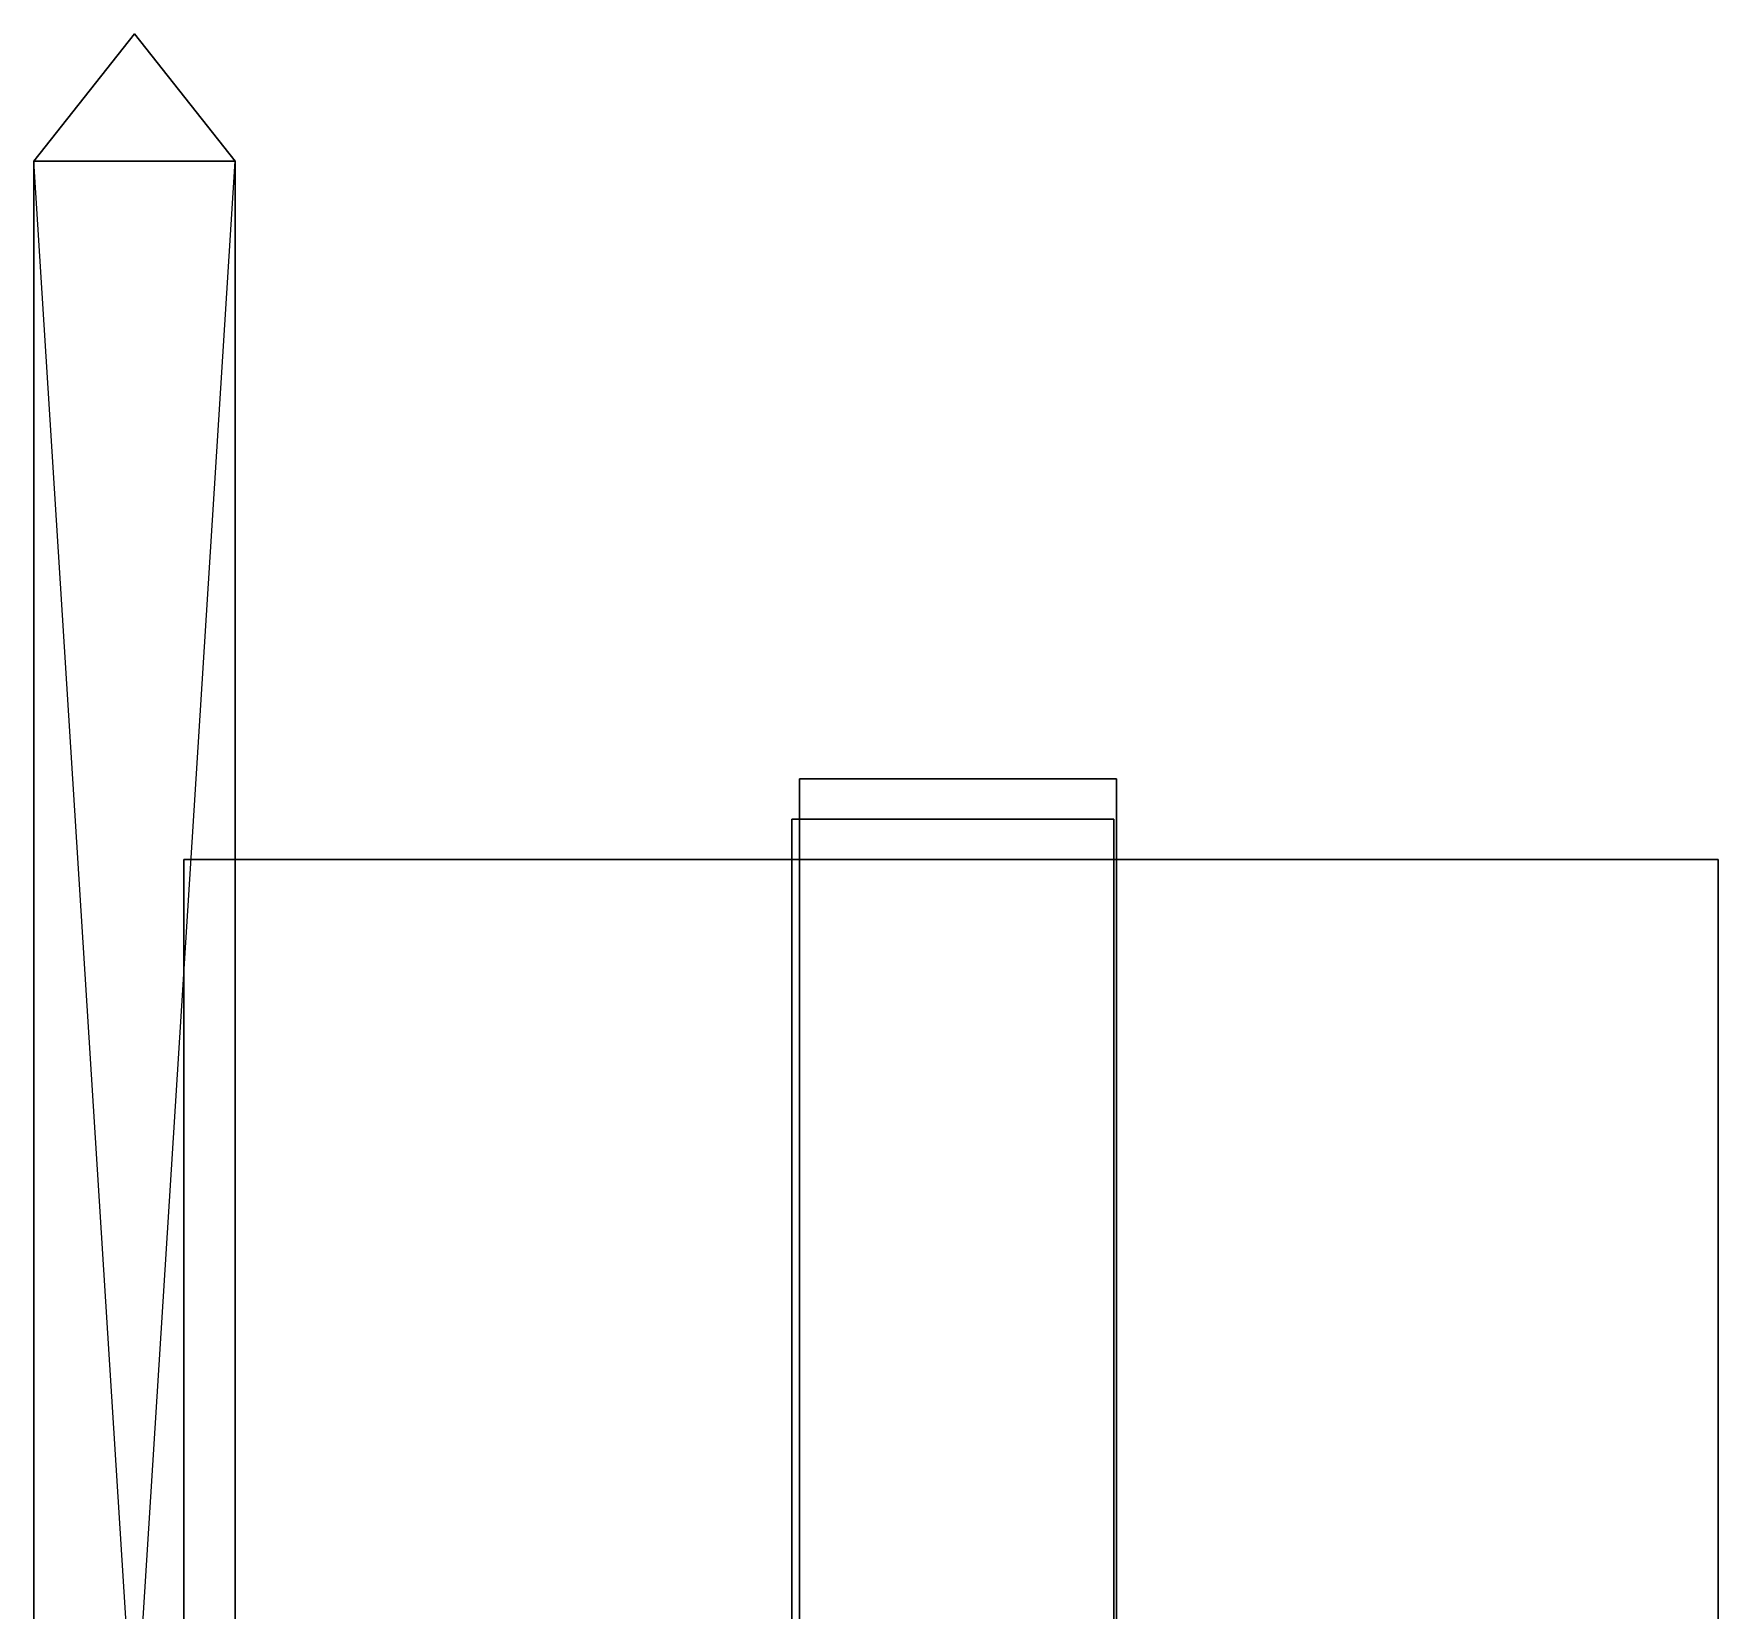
# Model space of a CAD drawing. Extents: x -3.3 to 26.7, y -2 to 14.5.
# Drawn here: x 5.948 to 10.13, y 2.636 to 6.55 of the extents above; entities that cross this region are included whole.
import ezdxf

# ---------------------------------------------------------------- set-up
doc = ezdxf.new("R2010")
doc.units = 0
doc.layers.add('UB3D', color=1, linetype='CONTINUOUS')

msp = doc.modelspace()

# ---------------------------------------------------------------- linework, layer by layer
at = {"layer": 'UB3D', "color": 254}
for points in [[(6.4476, 6.233333, -25.2516), (5.9476, 6.233333, -25.2516), (6.1976, 6.55, -25.5016)], [(5.9476, 6.233333, -25.7516), (6.4476, 6.233333, -25.7516), (6.1976, 6.55, -25.5016)], [(5.9476, 6.233333, -25.2516), (5.9476, 6.233333, -25.7516), (6.1976, 6.55, -25.5016)], [(6.4476, 6.233333, -25.7516), (6.4476, 6.233333, -25.2516), (6.1976, 6.55, -25.5016)], [(6.4476, -1.683333, -25.2516), (5.9476, -1.683333, -25.2516), (6.4476, 6.233333, -25.2516)], [(5.9476, -1.683333, -25.2516), (6.4476, 6.233333, -25.2516), (5.9476, 6.233333, -25.2516)], [(5.9476, -1.683333, -25.7516), (6.4476, -1.683333, -25.7516), (5.9476, 6.233333, -25.7516)], [(6.4476, -1.683333, -25.7516), (5.9476, 6.233333, -25.7516), (6.4476, 6.233333, -25.7516)], [(5.9476, -1.683333, -25.2516), (5.9476, -1.683333, -25.7516), (5.9476, 6.233333, -25.2516)], [(5.9476, -1.683333, -25.7516), (5.9476, 6.233333, -25.2516), (5.9476, 6.233333, -25.7516)], [(6.4476, -1.683333, -25.7516), (6.4476, -1.683333, -25.2516), (6.4476, 6.233333, -25.7516)], [(6.4476, -1.683333, -25.2516), (6.4476, 6.233333, -25.7516), (6.4476, 6.233333, -25.2516)]]:
    msp.add_3dface(points, dxfattribs=at)
at = {"layer": 'UB3D', "color": 255}
for points in [[(7.8486, 0.500101, -10.922), (7.8486, 0.500101, -9.017), (7.8486, 4.700101, -9.017), (7.8486, 4.700101, -10.922)], [(7.8486, 0.500101, -9.017), (8.636, 0.500101, -9.017), (8.636, 4.700101, -9.017), (7.8486, 4.700101, -9.017)], [(8.636, 0.500101, -10.922), (7.8486, 0.500101, -10.922), (7.8486, 4.700101, -10.922), (8.636, 4.700101, -10.922)], [(8.636, 4.700101, -10.922), (8.636, 4.700101, -9.017), (7.8486, 4.700101, -9.017)], [(8.636, 4.700101, -10.922), (7.8486, 4.700101, -9.017), (7.8486, 4.700101, -10.922)], [(8.636, 4.700101, -10.922), (7.8486, 4.700101, -10.922), (8.636, 4.700101, -10.922)], [(8.636, 0.500101, -9.017), (8.636, 0.500101, -10.922), (8.636, 4.700101, -10.922), (8.636, 4.700101, -9.017)]]:
    msp.add_3dface(points, dxfattribs=at)
at = {"layer": 'UB3D', "color": 27}
for points in [[(7.8296, 0.500101, -8.9816), (7.8296, 0.500101, -7.0816), (7.8296, 4.600101, -7.0816), (7.8296, 4.600101, -8.9816)], [(7.8296, 0.500101, -7.0816), (8.6296, 0.500101, -7.0816), (8.6296, 4.600101, -7.0816), (7.8296, 4.600101, -7.0816)], [(8.6296, 0.500101, -8.9816), (7.8296, 0.500101, -8.9816), (7.8296, 4.600101, -8.9816), (8.6296, 4.600101, -8.9816)], [(8.6296, 4.600101, -8.9816), (8.6296, 4.600101, -7.0816), (7.8296, 4.600101, -7.0816)], [(8.6296, 4.600101, -8.9816), (7.8296, 4.600101, -7.0816), (7.8296, 4.600101, -8.9816)], [(8.6296, 4.600101, -8.9816), (7.8296, 4.600101, -8.9816), (8.6296, 4.600101, -8.9816)], [(8.6296, 0.500101, -7.0816), (8.6296, 0.500101, -8.9816), (8.6296, 4.600101, -8.9816), (8.6296, 4.600101, -7.0816)]]:
    msp.add_3dface(points, dxfattribs=at)
at = {"layer": 'UB3D', "color": 20}
for points in [[(10.13, 0.500101, -14.07), (6.32, 0.500101, -14.07), (6.32, 4.500101, -14.07), (10.13, 4.500101, -14.07)], [(6.32, 0.500101, -14.07), (6.32, 0.500101, -3.91), (6.32, 4.500101, -3.91), (6.32, 4.500101, -14.07)], [(6.32, 0.500101, -3.91), (10.13, 0.500101, -3.91), (10.13, 4.500101, -3.91), (6.32, 4.500101, -3.91)], [(10.13, 4.500101, -3.91), (6.32, 4.500101, -3.91), (6.32, 4.500101, -14.07)], [(10.13, 4.500101, -3.91), (6.32, 4.500101, -14.07), (10.13, 4.500101, -14.07)], [(10.13, 0.500101, -3.91), (10.13, 0.500101, -14.07), (10.13, 4.500101, -14.07), (10.13, 4.500101, -3.91)], [(10.13, 4.500101, -3.91), (10.13, 4.500101, -14.07), (10.13, 4.500101, -3.91)]]:
    msp.add_3dface(points, dxfattribs=at)

doc.saveas('drawing.dxf')
